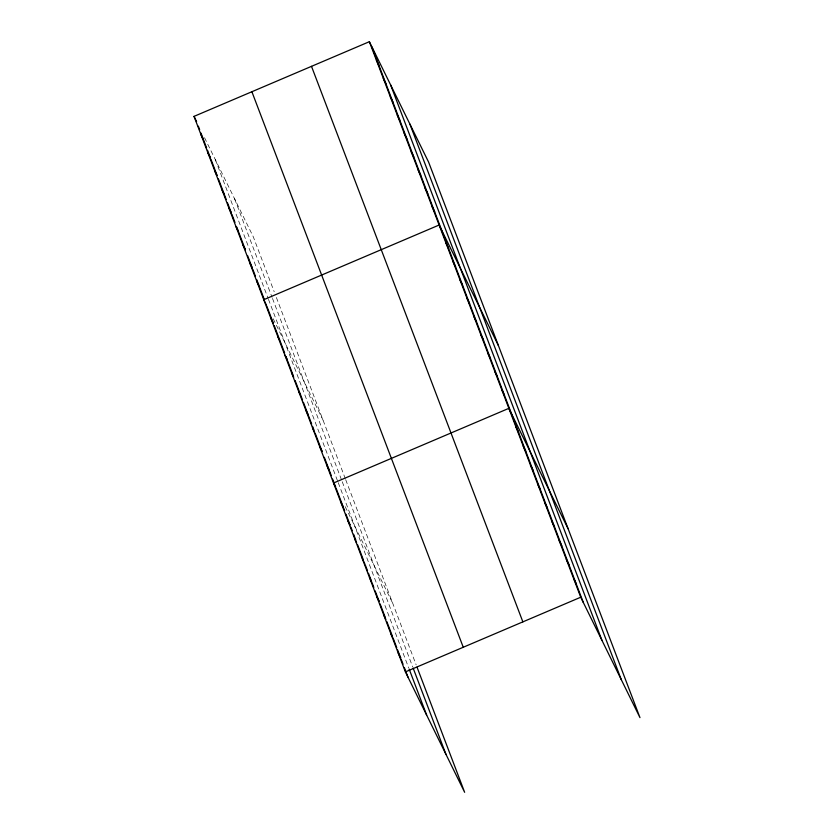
<?xml version="1.0" encoding="UTF-8"?>
<svg xmlns="http://www.w3.org/2000/svg" width="834" height="834" viewBox="0 0 834 834"><rect width="100%" height="100%" fill="white"/><g stroke="black" fill="none" stroke-linecap="round" stroke-linejoin="round"><path stroke-width="0.63" stroke-dasharray="4.17 3.13" d="M204.538 137.714L253.275 236.773L274.198 291.764M273.156 318.734L323.029 420.096M345.172 506.665L392.783 603.42M276.377 297.498L345.255 478.528M345.693 479.675L416.135 664.802M234.573 198.763L272.061 297.3M272.499 298.447L341.815 480.624M342.253 481.771L412.705 666.929M215.308 159.596L268.048 298.238M268.485 299.385L337.801 481.562M338.239 482.709L408.702 667.909"/><path stroke-width="1.25" d="M417.031 667.169L464.642 792.3L405.397 671.902L194.03 116.374L369.358 41.7L428.603 162.098L639.97 717.626L580.725 597.227L369.358 41.7M405.397 671.902L580.725 597.227M376.332 60.038L378.897 65.25M383.306 78.365L385.871 83.577M390.281 96.702L392.845 101.915M397.255 115.029L399.82 120.242M404.229 133.367L406.794 138.58M411.204 151.694L413.768 156.907M418.178 170.032L420.753 175.244M425.163 188.359L427.727 193.571M432.137 206.696L434.702 211.909M498.346 345.422L439.111 225.024L263.784 299.698L266.348 304.91M446.086 243.361L448.65 248.574M453.06 261.688L455.625 266.901M460.034 280.026L462.599 285.238M467.009 298.353L469.573 303.566M473.983 316.691L476.548 321.903M480.957 335.018L483.522 340.23M487.932 353.355L490.496 358.568M494.906 371.683L497.471 376.895M501.88 390.02L504.445 395.233M568.1 528.746L508.855 408.347L333.537 483.022L335.591 487.192M516.048 427.237L518.612 432.45M523.231 446.127L525.795 451.34M530.414 465.007L532.989 470.23M537.607 483.897L540.171 489.11M544.79 502.787L547.354 508M551.983 521.677L554.547 526.89M559.166 540.568L561.73 545.78M566.349 559.447L568.913 564.67M573.542 578.337L576.106 583.55M194.03 116.374L196.595 121.587M201.004 134.712L203.058 138.882M207.989 153.039L210.554 158.252L207.499 150.235M214.963 171.377L217.007 175.547M221.938 189.704L223.992 193.874M228.912 208.041L231.477 213.254L227.546 202.943M235.886 226.368L237.94 230.538M242.861 244.706L245.425 249.919L238.451 231.581M249.835 263.033L252.4 268.246L247.604 255.642M256.809 281.371L258.863 285.541M270.758 318.035L273.323 323.248L266.786 306.057M277.732 336.363L279.786 340.533M284.707 354.7L287.271 359.913L285.968 356.472M291.681 373.027L293.735 377.197M298.655 391.365L300.709 395.535M305.64 409.692L308.205 414.905L303.409 402.301M312.614 428.03L314.658 432.2M319.589 446.357L322.153 451.569L315.179 433.242M326.563 464.694L329.128 469.907L324.332 457.303M340.72 501.912L343.285 507.124L336.102 488.234M347.914 520.802L349.957 524.972M355.096 539.692L356.639 542.819M362.279 558.571L364.844 563.794M369.472 577.462L371.516 581.632M376.655 596.352L379.22 601.564L375.175 590.941M383.838 615.242L385.892 619.412M391.031 634.132L393.075 638.302M398.214 653.012L400.779 658.224L397.63 649.967M409.901 124.089L621.267 679.616M390.625 84.922L601.992 640.449M371.922 46.913L583.289 602.44M311.499 66.345L522.866 621.872M251.889 91.73L463.256 647.257M413.153 668.117L445.94 754.29M409.15 669.087L426.664 715.124M198.346 126.174L199.649 129.614M200.963 133.044L203.142 138.778M203.579 139.924L206.623 147.941M210.981 159.398L217.09 175.442M218.393 178.883L224.065 193.769M224.502 194.916L226.243 199.503M231.915 214.401L234.959 222.417M236.71 227.004L238.013 230.434M252.838 269.392L255.454 276.273M256.757 279.703L258.936 285.437M259.374 286.583L264.17 299.187M274.198 325.541L279.87 340.428M280.297 341.575L284.655 353.032M287.709 361.059L292.942 374.81M295.121 380.533L300.793 395.431M301.23 396.577L302.534 400.018M308.632 416.051L311.687 424.079M312.562 426.362L313.865 429.802M329.566 471.054L331.307 475.63M332.61 479.07L335.664 487.087M343.733 508.302L344.64 510.669M345.985 514.213L350.03 524.836M350.926 527.192L352.271 530.737M353.616 534.281L355.868 540.182M357.661 544.904L363.051 559.072M365.292 564.972L367.544 570.873M368.44 573.229L371.589 581.496M372.037 582.674L373.83 587.397M380.116 603.931L385.058 616.91M386.851 621.632L392.241 635.8M393.596 639.344L396.734 647.601M401.227 659.413L403.02 664.135M404.375 667.669L407.962 677.114"/></g></svg>
